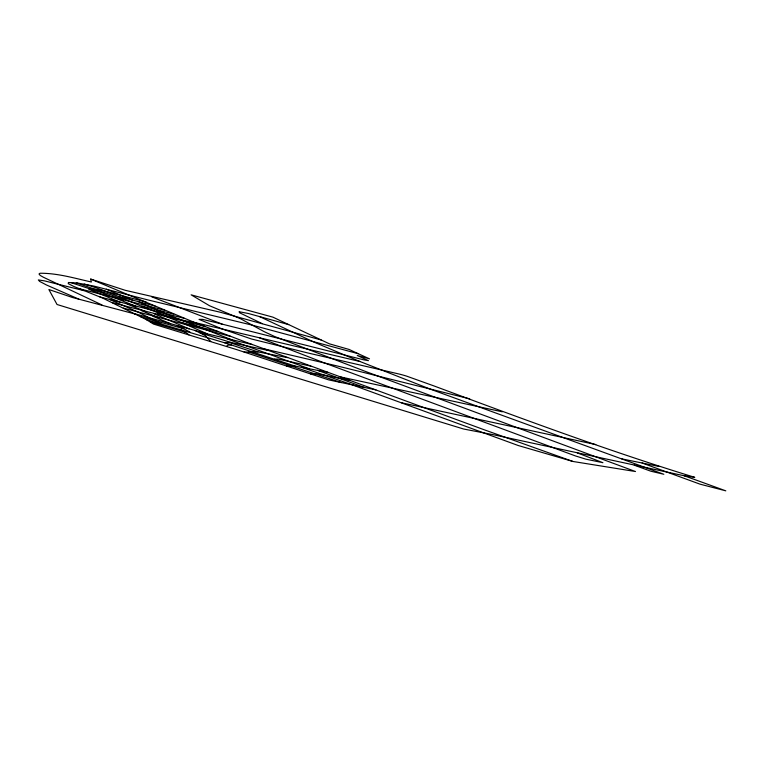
<?xml version="1.0" encoding="UTF-8"?>
<svg xmlns="http://www.w3.org/2000/svg" width="764" height="764" viewBox="0 0 764 764"><rect width="100%" height="100%" fill="white"/><g stroke="black" fill="none" stroke-linecap="round" stroke-linejoin="round"><path stroke-width="1.15" d="M226.793 346.493L227.328 345.223L231.32 344.946L295.19 366.128L327.804 372.307M135.543 314.119L72.475 297.502L48.877 289.518L57.033 304.502L463.614 429.015L493.238 434.697L684.315 475.791L694.772 477.357C606.788 450.302 520.465 418.128 434.229 386.03L406.534 376.098A12.319 0.84 17.4 0 0 398.617 373.921L307.262 352.825L251.642 339.035L222.324 329.026L199.032 319.371L202.431 319.352L217.74 323.019L363.769 359.844L368.429 360.656L357.237 355.47L369.499 358.841L358.287 353.722L252.512 325.225L148.187 299.994L94.02 286.118L77.393 282.986L68.407 282.499L68.263 283.664L74.175 286.624L102.529 298.008L146.335 319.619L224.358 342.702L231.014 342.473L268.269 350.456M287.636 357.638L257.984 351.889L244.079 352.042M286.634 366.051L295.19 366.128M274.4 359.118L277.876 359.061L310.805 366.118M310.48 373.902L315.857 373.854L324.528 375.2L350.093 380.424M352.538 384.989L518.202 445.507L572.971 461.475L635.486 471.531L365.698 371.524L274.486 336.447L264.22 331.671L240.612 318.789L209.517 305.734L191.124 294.828L272.901 317.146L329.389 343.829L349.119 349.454L358.287 353.722M621.734 458.868L659.151 466.47M375.936 389.879L328.644 379.88L236.916 349.683L153.488 324.06L146.335 319.619M401.539 402.79L595.786 444.562M101.994 304.97L43.443 277.265L40.225 275.441L39.002 273.999L40.014 273.254C57.434 273.111 74.471 278.211 91.355 282.002L90.658 279.08L194.543 322.465L245.349 341.966L340.648 376.967L502.292 411.815M79.427 288.763L164.547 310.184M134.703 313.708L207.378 333.916L252.416 344.583M90.658 279.08L125.153 290.282L219.879 312.132L321.119 339.961M263.952 348.842L337.019 365.927A670.849 45.63 17.4 0 1 377.874 376.041L469.717 398.837M194.543 322.465L359.93 361.496L430.38 389.172L663.83 474.282L650.804 471.197L634.254 465.18M230.537 336.38L123.252 308.064M84.097 290.664L44.274 280.827L38.343 279.93L39.575 281.362L46.537 285.02L78.959 299.182M184.153 318.301L99.903 296.957M84.202 284.017C121.734 294.828 155.254 316.535 194.257 322.351M204.895 326.486L112.384 302.687M157.174 313.125L181.66 322.561L217.893 331.528M141.722 306.039L173.762 314.09M118.812 296.518L155.025 306.02M146.058 302.019L100.886 290.043L89.168 288.63L88.71 289.203L120.149 302.181M190.322 332.35L183.79 328.759L140.681 316.697M288.716 324.643L248.376 313.498L239.065 311.712L239.552 312.762L262.214 323.659M194.772 330.42L199.843 332.77L231.014 342.473M150.565 322.026L185.566 332.321L188.928 334.842M224.358 342.702L231.32 344.946M229.286 342.444L257.984 351.889M248.787 352.003L341.231 382.583M70.804 282.556L102.471 293.042L135.696 306.173M76.448 282.909L110.388 294.589L123.558 300.004M301.35 367.207L353.035 385.094M572.971 461.475L483.918 429.674L340.648 376.967M684.315 475.791L725.8 490.841L700.053 484.166L642.094 463.003M308.952 368.687L226.688 338.729M317.518 370.33L364.342 387.463M577.412 452.928L602.911 462.688L585.912 459.174L575.512 455.955L324.413 362.948L259.349 337.755M232.046 339.932L165.053 313.555L138.427 301.665M222.171 324.108L151.654 296.795M181.66 322.561L207.378 333.916M154.194 313.842L189.109 328.854M141.369 310.585L159.055 317.843M127.158 303.996L145.914 311.741M359.93 361.496L314.014 342.129L259.559 316.582M106.311 289.174L132.306 300.061M109.395 299.412L138.59 312.314L160.841 323.802M152.943 316.286L170.63 323.755M176.685 325.426L183.79 328.759M199.843 332.77L205.277 335.625L210.74 341.479M180.409 329.456L185.566 332.321"/></g></svg>
